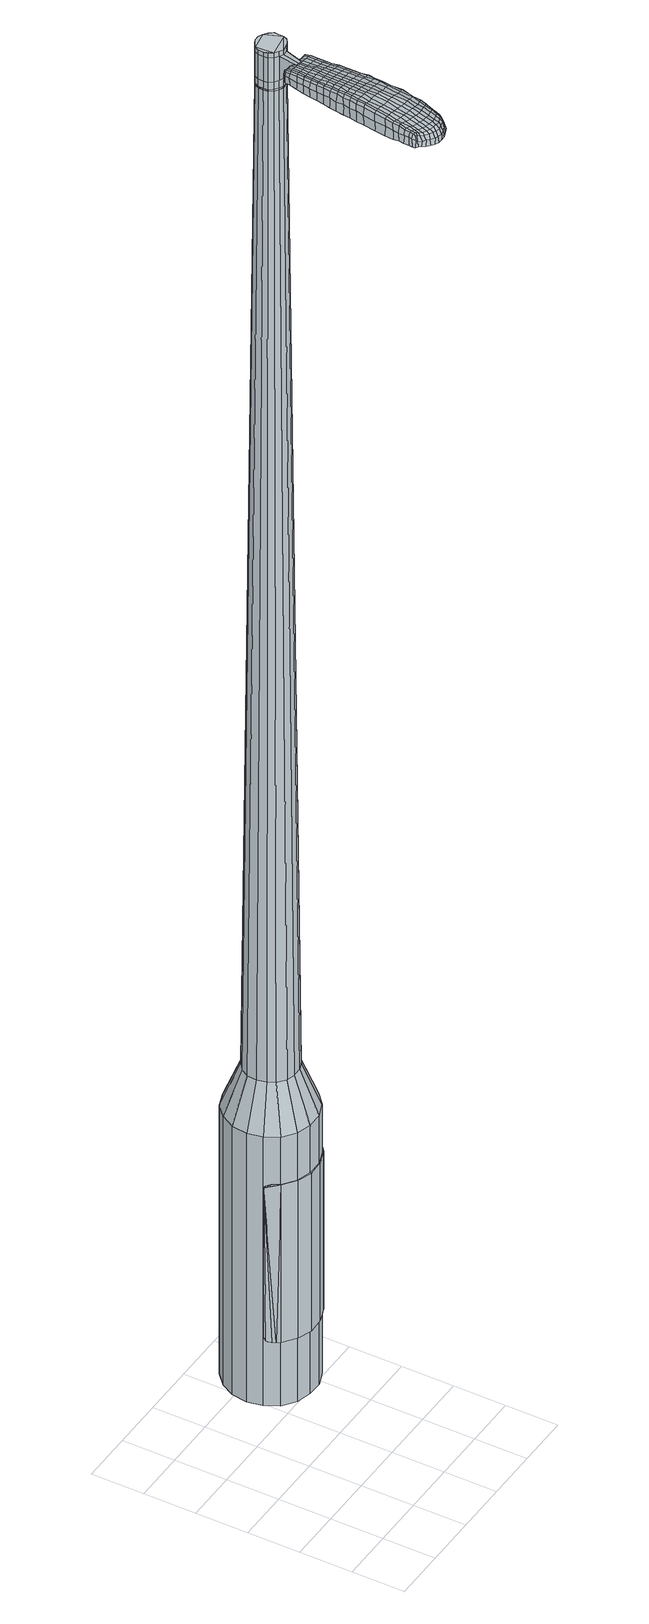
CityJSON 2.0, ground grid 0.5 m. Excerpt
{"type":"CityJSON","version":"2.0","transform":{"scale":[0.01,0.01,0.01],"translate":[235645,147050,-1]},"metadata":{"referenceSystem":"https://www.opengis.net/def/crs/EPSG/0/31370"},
"CityObjects":{
"object1":{"type":"GenericCityObject","attributes":{"cluster":729,"mean_distance_to_centroid":0.097,"new_centroid_x":235646.37,"new_centroid_y":147051.9,"mean_distance_to_camera":5.76,"H1":1.59,"H2":1.87,"Z_final":112.41,"cluster2":-1,"proj_x":235644.1,"proj_y":147051.57,"id_line":397,"bearing_l":351.48,"distance":2.29,"orientation":"right","G_obj":261.48},"geometry":[{"type":"MultiSurface","lod":"2","boundaries":[[[0,1,2,3]],[[1,4,5,2]],[[4,6,7,5]],[[6,8,9,7]],[[8,10,11,9]],[[10,12,13,11]],[[12,14,15,13]],[[14,16,17,15]],[[16,18,19,17]],[[18,20,21,19]],[[20,22,23,21]],[[22,24,25,23]],[[24,26,27,25]],[[26,28,29,27]],[[28,30,31,29]],[[30,32,33,31]],[[32,34,35,33]],[[34,0,3,35]],[[36,37,38,39]],[[38,40,41,42]],[[41,43,42]],[[42,44,45,46]],[[45,47,46]],[[46,48,49,50]],[[49,51,50]],[[42,46,50,38]],[[50,52,39,38]],[[53,36,39]],[[2,5,7,35]],[[7,9,11,15]],[[11,13,15]],[[15,17,19,23]],[[19,21,23]],[[23,25,27,31]],[[27,29,31]],[[15,23,31,7]],[[31,33,35,7]],[[3,2,35]],[[1,0,54,55]],[[0,34,56,54]],[[34,32,57,56]],[[32,30,58,57]],[[30,28,59,58]],[[28,26,60,59]],[[26,24,61,60]],[[24,22,62,61]],[[22,20,63,62]],[[20,18,64,63]],[[18,16,65,64]],[[16,14,66,65]],[[14,12,67,66]],[[12,10,68,67]],[[10,8,69,68]],[[8,6,70,69]],[[6,4,71,70]],[[4,1,55,71]],[[55,54,72,73]],[[54,56,74,72]],[[56,57,75,74]],[[57,58,76,75]],[[58,59,77,76]],[[59,60,78,77]],[[60,61,79,78]],[[61,62,80,79]],[[62,63,81,80]],[[63,64,82,81]],[[64,65,83,82]],[[65,66,84,83]],[[66,67,85,84]],[[67,68,86,85]],[[68,69,87,86]],[[69,70,88,87]],[[70,71,89,88]],[[71,55,73,89]],[[90,91,92,73]],[[93,94,91,90]],[[95,96,94,93]],[[97,98,96,95]],[[99,100,98,97]],[[78,101,100,99]],[[102,103,101,78]],[[80,104,103,102]],[[81,105,104,80]],[[106,107,105,81]],[[108,109,107,106]],[[110,111,109,108]],[[112,113,111,110]],[[114,115,113,112]],[[87,116,115,114]],[[117,118,116,87]],[[89,119,118,117]],[[73,92,119,89]],[[120,121,122,123]],[[124,120,123,125]],[[126,124,125,127]],[[128,126,127,129]],[[130,128,129,131]],[[132,130,131,133]],[[134,132,133,135]],[[136,134,135,137]],[[138,136,137,139]],[[140,138,139,141]],[[142,140,141,143]],[[144,142,143,145]],[[146,144,145,147]],[[148,146,147,149]],[[150,148,149,151]],[[152,150,151,153]],[[72,90,73]],[[72,74,93,90]],[[74,75,95,93]],[[75,76,97,95]],[[76,77,99,97]],[[77,78,99]],[[79,102,78]],[[79,80,102]],[[82,106,81]],[[82,83,108,106]],[[83,84,110,108]],[[84,85,112,110]],[[85,86,114,112]],[[86,87,114]],[[88,117,87]],[[88,89,117]],[[154,92,91]],[[155,118,119]],[[155,116,118]],[[156,115,116]],[[156,157,113,115]],[[157,158,111,113]],[[158,159,109,111]],[[159,160,107,109]],[[160,105,107]],[[161,103,104]],[[161,101,103]],[[162,100,101]],[[162,163,98,100]],[[163,164,96,98]],[[164,165,94,96]],[[165,154,91,94]],[[39,52,152,166]],[[92,154,167,153]],[[53,39,166,121]],[[154,165,122,167]],[[36,53,121,120]],[[165,164,123,122]],[[37,36,120,124]],[[164,163,125,123]],[[38,37,124,126]],[[163,162,127,125]],[[40,38,126,128]],[[162,101,129,127]],[[41,40,128,130]],[[101,161,131,129]],[[43,41,130,132]],[[161,104,133,131]],[[42,43,132,134]],[[104,105,135,133]],[[44,42,134,136]],[[105,160,137,135]],[[45,44,136,138]],[[160,159,139,137]],[[47,45,138,140]],[[159,158,141,139]],[[46,47,140,142]],[[158,157,143,141]],[[48,46,142,144]],[[157,156,145,143]],[[49,48,144,146]],[[156,116,147,145]],[[51,49,146,148]],[[116,155,149,147]],[[50,51,148,150]],[[155,119,151,149]],[[52,50,150,152]],[[119,92,153,151]],[[152,153,168,169]],[[153,167,170,168]],[[167,122,171,170]],[[122,121,172,171]],[[121,166,173,172]],[[166,152,169,173]],[[174,175,176,177]],[[178,174,177,179]],[[174,178,180,181]],[[175,174,181,182]],[[183,184,185,186]],[[187,183,186,188]],[[183,187,189,190]],[[184,183,190,191]],[[192,193,194,195]],[[196,192,195,197]],[[192,196,198,199]],[[193,192,199,200]],[[201,202,203,204]],[[205,201,204,206]],[[201,205,207,208]],[[202,201,208,209]],[[210,211,212,213]],[[214,210,213,215]],[[210,214,216,217]],[[211,210,217,218]],[[219,220,221,222]],[[223,219,222,224]],[[219,223,225,226]],[[220,219,226,227]],[[228,229,230,231]],[[220,228,231,221]],[[228,220,227,232]],[[229,228,232,233]],[[234,235,236,237]],[[229,234,237,230]],[[234,229,233,238]],[[235,234,238,239]],[[240,178,179,241]],[[235,240,241,236]],[[240,235,239,242]],[[178,240,242,180]],[[243,244,245,246]],[[247,243,246,248]],[[243,247,249,250]],[[244,243,250,251]],[[252,253,254,255]],[[244,252,255,245]],[[252,244,251,256]],[[253,252,256,257]],[[258,259,260,261]],[[253,258,261,254]],[[258,253,257,262]],[[259,258,262,263]],[[264,265,266,267]],[[259,264,267,260]],[[264,259,263,268]],[[265,264,268,269]],[[270,175,182,271]],[[265,270,271,266]],[[270,265,269,272]],[[175,270,272,176]],[[273,274,275,276]],[[277,273,276,278]],[[273,277,279,280]],[[274,273,280,281]],[[282,283,284,285]],[[274,282,285,275]],[[282,274,281,286]],[[283,282,286,287]],[[288,289,290,291]],[[283,288,291,284]],[[288,283,287,292]],[[289,288,292,293]],[[294,187,188,295]],[[289,294,295,290]],[[294,289,293,296]],[[187,294,296,189]],[[297,298,299,300]],[[301,297,300,302]],[[297,301,303,304]],[[298,297,304,305]],[[306,307,308,309]],[[298,306,309,299]],[[306,298,305,310]],[[307,306,310,311]],[[312,313,314,315]],[[307,312,315,308]],[[312,307,311,316]],[[313,312,316,317]],[[318,319,320,321]],[[313,318,321,314]],[[318,313,317,322]],[[319,318,322,323]],[[324,184,191,325]],[[319,324,325,320]],[[324,319,323,326]],[[184,324,326,185]],[[327,213,212,328]],[[329,327,328,330]],[[327,329,331,332]],[[213,327,332,215]],[[333,329,330,334]],[[335,333,334,336]],[[333,335,337,338]],[[329,333,338,331]],[[339,335,336,340]],[[341,339,340,342]],[[339,341,343,344]],[[335,339,344,337]],[[345,341,342,346]],[[347,345,346,348]],[[345,347,349,350]],[[341,345,350,343]],[[351,347,348,352]],[[202,351,352,203]],[[351,202,209,353]],[[347,351,353,349]],[[354,355,200,199]],[[356,354,199,198]],[[354,356,357,358]],[[355,354,358,359]],[[360,361,359,358]],[[362,360,358,357]],[[360,362,363,364]],[[361,360,364,365]],[[366,367,365,364]],[[368,366,364,363]],[[366,368,369,370]],[[367,366,370,371]],[[372,373,371,370]],[[374,372,370,369]],[[372,374,207,205]],[[373,372,205,206]],[[375,376,377,378]],[[277,375,378,279]],[[375,277,278,379]],[[376,375,379,380]],[[381,196,197,382]],[[376,381,382,377]],[[381,376,380,383]],[[196,381,383,198]],[[384,385,386,387]],[[223,384,387,225]],[[384,223,224,388]],[[385,384,388,389]],[[390,391,392,393]],[[385,390,393,386]],[[390,385,389,394]],[[391,390,394,395]],[[396,193,200,397]],[[391,396,397,392]],[[396,391,395,398]],[[193,396,398,194]],[[399,400,401,402]],[[181,399,402,182]],[[399,181,180,403]],[[400,399,403,404]],[[405,406,407,408]],[[400,405,408,401]],[[405,400,404,409]],[[406,405,409,410]],[[411,204,203,412]],[[406,411,412,407]],[[411,406,410,413]],[[204,411,413,206]],[[414,415,416,417]],[[186,414,417,188]],[[414,186,185,418]],[[415,414,418,419]],[[420,208,207,421]],[[415,420,421,416]],[[420,415,419,422]],[[208,420,422,209]],[[423,424,425,426]],[[301,423,426,303]],[[423,301,302,427]],[[424,423,427,428]],[[429,214,215,430]],[[424,429,430,425]],[[429,424,428,431]],[[214,429,431,216]],[[432,433,434,435]],[[247,432,435,249]],[[432,247,248,436]],[[433,432,436,437]],[[438,439,440,441]],[[433,438,441,434]],[[438,433,437,442]],[[439,438,442,443]],[[444,211,218,445]],[[439,444,445,440]],[[444,439,443,446]],[[211,444,446,212]],[[447,448,437,436]],[[246,447,436,248]],[[447,246,245,449]],[[448,447,449,450]],[[451,452,443,442]],[[448,451,442,437]],[[451,448,450,453]],[[452,451,453,454]],[[455,328,212,446]],[[452,455,446,443]],[[455,452,454,456]],[[328,455,456,330]],[[457,458,459,460]],[[304,457,460,305]],[[457,304,303,426]],[[458,457,426,425]],[[461,332,331,462]],[[458,461,462,459]],[[461,458,425,430]],[[332,461,430,215]],[[463,464,450,449]],[[255,463,449,245]],[[463,255,254,465]],[[464,463,465,466]],[[467,468,454,453]],[[464,467,453,450]],[[467,464,466,469]],[[468,467,469,470]],[[471,334,330,456]],[[468,471,456,454]],[[471,468,470,472]],[[334,471,472,336]],[[473,474,475,476]],[[310,473,476,311]],[[473,310,305,460]],[[474,473,460,459]],[[477,338,337,478]],[[474,477,478,475]],[[477,474,459,462]],[[338,477,462,331]],[[479,480,466,465]],[[261,479,465,254]],[[479,261,260,481]],[[480,479,481,482]],[[483,484,470,469]],[[480,483,469,466]],[[483,480,482,485]],[[484,483,485,486]],[[487,340,336,472]],[[484,487,472,470]],[[487,484,486,488]],[[340,487,488,342]],[[489,490,491,492]],[[316,489,492,317]],[[489,316,311,476]],[[490,489,476,475]],[[493,344,343,494]],[[490,493,494,491]],[[493,490,475,478]],[[344,493,478,337]],[[495,496,482,481]],[[267,495,481,260]],[[495,267,266,497]],[[496,495,497,498]],[[499,500,486,485]],[[496,499,485,482]],[[499,496,498,501]],[[500,499,501,502]],[[503,346,342,488]],[[500,503,488,486]],[[503,500,502,504]],[[346,503,504,348]],[[505,506,507,508]],[[322,505,508,323]],[[505,322,317,492]],[[506,505,492,491]],[[509,350,349,510]],[[506,509,510,507]],[[509,506,491,494]],[[350,509,494,343]],[[511,512,498,497]],[[271,511,497,266]],[[511,271,182,402]],[[512,511,402,401]],[[513,514,502,501]],[[512,513,501,498]],[[513,512,401,408]],[[514,513,408,407]],[[515,352,348,504]],[[514,515,504,502]],[[515,514,407,412]],[[352,515,412,203]],[[516,517,419,418]],[[326,516,418,185]],[[516,326,323,508]],[[517,516,508,507]],[[518,353,209,422]],[[517,518,422,419]],[[518,517,507,510]],[[353,518,510,349]],[[519,520,380,379]],[[276,519,379,278]],[[519,276,275,521]],[[520,519,521,522]],[[523,356,198,383]],[[520,523,383,380]],[[523,520,522,524]],[[356,523,524,357]],[[525,526,527,528]],[[226,525,528,227]],[[525,226,225,387]],[[526,525,387,386]],[[529,530,531,532]],[[526,529,532,527]],[[529,526,386,393]],[[530,529,393,392]],[[533,355,359,534]],[[530,533,534,531]],[[533,530,392,397]],[[355,533,397,200]],[[535,536,522,521]],[[285,535,521,275]],[[535,285,284,537]],[[536,535,537,538]],[[539,362,357,524]],[[536,539,524,522]],[[539,536,538,540]],[[362,539,540,363]],[[541,542,543,544]],[[232,541,544,233]],[[541,232,227,528]],[[542,541,528,527]],[[545,546,547,548]],[[542,545,548,543]],[[545,542,527,532]],[[546,545,532,531]],[[549,361,365,550]],[[546,549,550,547]],[[549,546,531,534]],[[361,549,534,359]],[[551,552,538,537]],[[291,551,537,284]],[[551,291,290,553]],[[552,551,553,554]],[[555,368,363,540]],[[552,555,540,538]],[[555,552,554,556]],[[368,555,556,369]],[[557,558,559,560]],[[238,557,560,239]],[[557,238,233,544]],[[558,557,544,543]],[[561,562,563,564]],[[558,561,564,559]],[[561,558,543,548]],[[562,561,548,547]],[[565,367,371,566]],[[562,565,566,563]],[[565,562,547,550]],[[367,565,550,365]],[[567,568,554,553]],[[295,567,553,290]],[[567,295,188,417]],[[568,567,417,416]],[[569,374,369,556]],[[568,569,556,554]],[[569,568,416,421]],[[374,569,421,207]],[[570,571,404,403]],[[242,570,403,180]],[[570,242,239,560]],[[571,570,560,559]],[[572,573,410,409]],[[571,572,409,404]],[[572,571,559,564]],[[573,572,564,563]],[[574,373,206,413]],[[573,574,413,410]],[[574,573,563,566]],[[373,574,566,371]],[[575,576,577,578]],[[578,577,579,580]],[[581,579,577,582]],[[582,577,576,583]],[[584,585,586,587]],[[587,586,588,589]],[[590,588,586,591]],[[591,586,585,592]],[[593,594,595,596]],[[596,595,597,598]],[[599,597,595,600]],[[600,595,594,601]],[[602,603,604,605]],[[605,604,606,607]],[[608,606,604,609]],[[609,604,603,610]],[[611,612,613,614]],[[614,613,615,616]],[[617,615,613,618]],[[618,613,612,619]],[[620,621,622,623]],[[623,622,624,625]],[[626,624,622,627]],[[627,622,621,628]],[[629,630,631,632]],[[632,631,621,620]],[[628,621,631,633]],[[633,631,630,634]],[[635,636,637,638]],[[638,637,630,629]],[[634,630,637,639]],[[639,637,636,640]],[[580,579,641,642]],[[642,641,636,635]],[[640,636,641,643]],[[643,641,579,581]],[[644,645,646,647]],[[647,646,648,649]],[[650,648,646,651]],[[651,646,645,652]],[[653,654,655,656]],[[656,655,645,644]],[[652,645,655,657]],[[657,655,654,658]],[[659,660,661,662]],[[662,661,654,653]],[[658,654,661,663]],[[663,661,660,664]],[[665,666,667,668]],[[668,667,660,659]],[[664,660,667,669]],[[669,667,666,670]],[[583,576,671,672]],[[672,671,666,665]],[[670,666,671,673]],[[673,671,576,575]],[[674,675,676,677]],[[677,676,678,679]],[[680,678,676,681]],[[681,676,675,682]],[[683,684,685,686]],[[686,685,675,674]],[[682,675,685,687]],[[687,685,684,688]],[[689,690,691,692]],[[692,691,684,683]],[[688,684,691,693]],[[693,691,690,694]],[[589,588,695,696]],[[696,695,690,689]],[[694,690,695,697]],[[697,695,588,590]],[[698,699,700,701]],[[701,700,702,703]],[[704,702,700,705]],[[705,700,699,706]],[[707,708,709,710]],[[710,709,699,698]],[[706,699,709,711]],[[711,709,708,712]],[[713,714,715,716]],[[716,715,708,707]],[[712,708,715,717]],[[717,715,714,718]],[[719,720,721,722]],[[722,721,714,713]],[[718,714,721,723]],[[723,721,720,724]],[[592,585,725,726]],[[726,725,720,719]],[[724,720,725,727]],[[727,725,585,584]],[[611,614,728,729]],[[729,728,730,731]],[[732,730,728,733]],[[733,728,614,616]],[[731,730,734,735]],[[735,734,736,737]],[[738,736,734,739]],[[739,734,730,732]],[[737,736,740,741]],[[741,740,742,743]],[[744,742,740,745]],[[745,740,736,738]],[[743,742,746,747]],[[747,746,748,749]],[[750,748,746,751]],[[751,746,742,744]],[[749,748,752,753]],[[753,752,603,602]],[[610,603,752,754]],[[754,752,748,750]],[[601,755,756,600]],[[600,756,757,599]],[[758,757,756,759]],[[759,756,755,760]],[[760,761,762,759]],[[759,762,763,758]],[[764,763,762,765]],[[765,762,761,766]],[[766,767,768,765]],[[765,768,769,764]],[[770,769,768,771]],[[771,768,767,772]],[[772,773,774,771]],[[771,774,775,770]],[[608,775,774,606]],[[606,774,773,607]],[[776,777,778,779]],[[779,778,678,680]],[[679,678,778,780]],[[780,778,777,781]],[[598,597,782,783]],[[783,782,777,776]],[[781,777,782,784]],[[784,782,597,599]],[[785,786,787,788]],[[788,787,624,626]],[[625,624,787,789]],[[789,787,786,790]],[[791,792,793,794]],[[794,793,786,785]],[[790,786,793,795]],[[795,793,792,796]],[[601,594,797,798]],[[798,797,792,791]],[[796,792,797,799]],[[799,797,594,593]],[[800,801,802,803]],[[803,802,582,583]],[[581,582,802,804]],[[804,802,801,805]],[[806,807,808,809]],[[809,808,801,800]],[[805,801,808,810]],[[810,808,807,811]],[[602,605,812,813]],[[813,812,807,806]],[[811,807,812,814]],[[814,812,605,607]],[[815,816,817,818]],[[818,817,587,589]],[[584,587,817,819]],[[819,817,816,820]],[[608,609,821,822]],[[822,821,816,815]],[[820,816,821,823]],[[823,821,609,610]],[[824,825,826,827]],[[827,826,702,704]],[[703,702,826,828]],[[828,826,825,829]],[[616,615,830,831]],[[831,830,825,824]],[[829,825,830,832]],[[832,830,615,617]],[[833,834,835]],[[835,834,648,650]],[[649,648,834,836]],[[836,834,833,837]],[[838,839,840,841]],[[841,840,833,835]],[[837,833,840,842]],[[842,840,839,843]],[[619,612,844,845]],[[845,844,839,838]],[[843,839,844,846]],[[846,844,612,611]],[[837,847,848,836]],[[836,848,647,649]],[[644,647,848,849]],[[849,848,847,850]],[[843,851,852,842]],[[842,852,847,837]],[[850,847,852,853]],[[853,852,851,854]],[[611,729,855,846]],[[846,855,851,843]],[[854,851,855,856]],[[856,855,729,731]],[[857,858,859,860]],[[860,859,705,706]],[[704,705,859,827]],[[827,859,858,824]],[[732,733,861,862]],[[862,861,858,857]],[[824,858,861,831]],[[831,861,733,616]],[[850,863,849]],[[849,863,656,644]],[[653,656,863,864]],[[864,863,865]],[[854,866,867,853]],[[853,867,863,850]],[[865,863,867,868]],[[868,867,866,869]],[[731,735,870,856]],[[856,870,866,854]],[[869,866,870,871]],[[871,870,735,737]],[[872,873,874,875]],[[875,874,711,712]],[[706,711,874,860]],[[860,874,873,857]],[[738,739,876,877]],[[877,876,873,872]],[[857,873,876,862]],[[862,876,739,732]],[[865,878,879,864]],[[864,879,662,653]],[[659,662,879,880]],[[880,879,878,881]],[[869,882,883,868]],[[868,883,878,865]],[[881,878,883,884]],[[884,883,882,885]],[[737,741,886,871]],[[871,886,882,869]],[[885,882,886,887]],[[887,886,741,743]],[[888,889,890,891]],[[891,890,717,718]],[[712,717,890,875]],[[875,890,889,872]],[[744,745,892,893]],[[893,892,889,888]],[[872,889,892,877]],[[877,892,745,738]],[[881,894,895,880]],[[880,895,668,659]],[[665,668,895,896]],[[896,895,894,897]],[[885,898,899,884]],[[884,899,894,881]],[[897,894,899,900]],[[900,899,898,901]],[[743,747,902,887]],[[887,902,898,885]],[[901,898,902,903]],[[903,902,747,749]],[[904,905,906,907]],[[907,906,723,724]],[[718,723,906,891]],[[891,906,905,888]],[[750,751,908,909]],[[909,908,905,904]],[[888,905,908,893]],[[893,908,751,744]],[[897,910,911,896]],[[896,911,672,665]],[[583,672,911,803]],[[803,911,910,800]],[[901,912,913,900]],[[900,913,910,897]],[[800,910,913,809]],[[809,913,912,806]],[[749,753,914,903]],[[903,914,912,901]],[[806,912,914,813]],[[813,914,753,602]],[[820,915,916,819]],[[819,916,727,584]],[[724,727,916,907]],[[907,916,915,904]],[[610,754,917,823]],[[823,917,915,820]],[[904,915,917,909]],[[909,917,754,750]],[[781,918,919,780]],[[780,919,677,679]],[[674,677,919,920]],[[920,919,918,921]],[[599,757,922,784]],[[784,922,918,781]],[[921,918,922,923]],[[923,922,757,758]],[[924,925,926,927]],[[927,926,627,628]],[[626,627,926,788]],[[788,926,925,785]],[[928,929,930,931]],[[931,930,925,924]],[[785,925,930,794]],[[794,930,929,791]],[[760,755,932,933]],[[933,932,929,928]],[[791,929,932,798]],[[798,932,755,601]],[[921,934,935,920]],[[920,935,686,674]],[[683,686,935,936]],[[936,935,934,937]],[[758,763,938,923]],[[923,938,934,921]],[[937,934,938,939]],[[939,938,763,764]],[[940,941,942,943]],[[943,942,633,634]],[[628,633,942,927]],[[927,942,941,924]],[[944,945,946,947]],[[947,946,941,940]],[[924,941,946,931]],[[931,946,945,928]],[[766,761,948,949]],[[949,948,945,944]],[[928,945,948,933]],[[933,948,761,760]],[[937,950,951,936]],[[936,951,692,683]],[[689,692,951,952]],[[952,951,950,953]],[[764,769,954,939]],[[939,954,950,937]],[[953,950,954,955]],[[955,954,769,770]],[[956,957,958,959]],[[959,958,639,640]],[[634,639,958,943]],[[943,958,957,940]],[[960,961,962,963]],[[963,962,957,956]],[[940,957,962,947]],[[947,962,961,944]],[[772,767,964,965]],[[965,964,961,960]],[[944,961,964,949]],[[949,964,767,766]],[[953,966,967,952]],[[952,967,696,689]],[[589,696,967,818]],[[818,967,966,815]],[[770,775,968,955]],[[955,968,966,953]],[[815,966,968,822]],[[822,968,775,608]],[[805,969,970,804]],[[804,970,643,581]],[[640,643,970,959]],[[959,970,969,956]],[[811,971,972,810]],[[810,972,969,805]],[[956,969,972,963]],[[963,972,971,960]],[[607,773,973,814]],[[814,973,971,811]],[[960,971,973,965]],[[965,973,773,772]],[[575,578,177,176]],[[578,580,179,177]],[[590,591,190,189]],[[591,592,191,190]],[[593,596,195,194]],[[596,598,197,195]],[[617,618,217,216]],[[618,619,218,217]],[[620,623,222,221]],[[623,625,224,222]],[[629,632,231,230]],[[632,620,221,231]],[[635,638,237,236]],[[638,629,230,237]],[[580,642,241,179]],[[642,635,236,241]],[[650,651,250,249]],[[651,652,251,250]],[[652,657,256,251]],[[657,658,257,256]],[[658,663,262,257]],[[663,664,263,262]],[[664,669,268,263]],[[669,670,269,268]],[[670,673,272,269]],[[673,575,176,272]],[[680,681,280,279]],[[681,682,281,280]],[[682,687,286,281]],[[687,688,287,286]],[[688,693,292,287]],[[693,694,293,292]],[[694,697,296,293]],[[697,590,189,296]],[[698,701,300,299]],[[701,703,302,300]],[[707,710,309,308]],[[710,698,299,309]],[[713,716,315,314]],[[716,707,308,315]],[[719,722,321,320]],[[722,713,314,321]],[[592,726,325,191]],[[726,719,320,325]],[[776,779,378,377]],[[779,680,279,378]],[[598,783,382,197]],[[783,776,377,382]],[[625,789,388,224]],[[789,790,389,388]],[[790,795,394,389]],[[795,796,395,394]],[[796,799,398,395]],[[799,593,194,398]],[[703,828,427,302]],[[828,829,428,427]],[[829,832,431,428]],[[832,617,216,431]],[[835,435,434]],[[835,650,249,435]],[[838,841,441,440]],[[841,835,434,441]],[[619,845,445,218]],[[845,838,440,445]],[[974,975,976,977]],[[978,979,977,976]],[[980,981,982,983]],[[984,985,986,987]],[[975,988,989,976]],[[990,978,976,989]],[[991,980,983,992]],[[993,994,985,984]],[[988,995,996,989]],[[996,997,990,989]],[[998,991,992,999]],[[1000,994,993,1001]],[[995,1002,1003,996]],[[1003,1004,997,996]],[[1005,998,999,1006]],[[1007,1000,1001,1008]],[[1009,1010,1011,1012]],[[1013,1014,1010,1009]],[[1013,1015,1016,1014]],[[1015,1017,1018,1016]],[[1019,1020,1021,1022]],[[1023,1024,1020,1019]],[[1025,1026,1024,1023]],[[1027,1028,1026,1025]],[[1022,1011,1010,1019]],[[1019,1010,1014,1023]],[[1014,1016,1025,1023]],[[1016,1018,1027,1025]],[[983,982,979,978]],[[992,983,978,990]],[[997,999,992,990]],[[1004,1006,999,997]],[[984,987,981,980]],[[993,984,980,991]],[[1001,993,991,998]],[[1008,1001,998,1005]],[[985,1009,1012,986]],[[994,1013,1009,985]],[[1015,1013,994,1000]],[[1017,1015,1000,1007]],[[1029,1030,1031,1032]],[[1031,1033,1034,1035]],[[1031,1035,1036,1037]],[[1031,1037,1032]],[[1038,1029,1032,1039]],[[1040,1039,1032,1041]],[[1042,1041,1032]],[[1043,1031,1030,1044]],[[1045,1043,1044,1046]],[[1047,1045,1046,1048]],[[1049,1047,1048,1050]],[[1051,1049,1050,1052]],[[1052,1053,1054,1055]],[[1052,1055,1056,1057]],[[1052,1057,1058,1059]],[[1058,1060,1061,1062]],[[1058,1062,1063,1064]],[[1058,1064,1059]],[[1052,1059,1051]],[[1065,1066,1030,1029]],[[1067,1068,1033,1031]],[[1069,1070,1042,1032]],[[1066,1071,1044,1030]],[[1072,1067,1031,1043]],[[1071,1073,1046,1044]],[[1074,1072,1043,1045]],[[1073,1075,1048,1046]],[[1076,1074,1045,1047]],[[1075,1077,1050,1048]],[[1078,1076,1047,1049]],[[1077,1079,1052,1050]],[[1080,1078,1049,1051]],[[1079,1081,1053,1052]],[[1082,1083,1060,1058]],[[1084,1080,1051,1059]],[[1054,1053,1081,1085]],[[1055,1054,1085,1086]],[[1056,1055,1086,1087]],[[1057,1056,1087,1088]],[[1058,1057,1088,1082]],[[1089,1065,1029,1038]],[[1090,1089,1038,1039]],[[1091,1090,1039,1040]],[[1092,1091,1040,1041]],[[1070,1092,1041,1042]],[[1034,1033,1068,1093]],[[1061,1060,1083,1094]],[[1035,1034,1093,1095]],[[1036,1035,1095,1096]],[[1037,1036,1096,1097]],[[1032,1037,1097,1069]],[[1062,1061,1094,1098]],[[1063,1062,1098,1099]],[[1064,1063,1099,1100]],[[1059,1064,1100,1084]]]}]}
},
"vertices":[
[132,147,384],[118,151,384],[118,151,96],[132,147,96],[106,160,384],[106,160,96],[99,173,384],[99,173,96],[96,187,384],[96,187,96],[98,202,384],[98,202,96],[105,215,384],[105,215,96],[116,225,384],[116,225,96],[130,230,384],[130,230,96],[144,230,384],[144,230,96],[158,226,384],[158,226,96],[170,217,384],[170,217,96],[177,204,384],[177,204,96],[180,190,384],[180,190,96],[178,175,384],[178,175,96],[171,162,384],[171,162,96],[160,152,384],[160,152,96],[146,147,384],[146,147,96],[145,177,1524],[149,180,1524],[151,184,1524],[136,175,1524],[151,189,1524],[151,193,1524],[144,200,1524],[148,197,1524],[140,202,1524],[135,202,1524],[127,197,1524],[131,200,1524],[125,193,1524],[125,188,1524],[128,180,1524],[125,184,1524],[132,177,1524],[141,175,1524],[134,164,429],[126,166,429],[143,164,429],[151,167,429],[158,173,429],[162,181,429],[163,189,429],[161,198,429],[157,205,429],[150,211,429],[142,213,429],[133,213,429],[125,210,429],[118,204,429],[114,197,429],[113,188,429],[115,179,429],[119,172,429],[136,175,1483],[132,177,1483],[141,175,1483],[145,177,1483],[149,180,1483],[151,184,1483],[151,189,1483],[151,193,1483],[148,197,1483],[144,200,1483],[140,202,1483],[135,202,1483],[131,200,1483],[127,197,1483],[125,193,1483],[125,188,1483],[125,184,1483],[128,180,1483],[136,176,1483],[136,176,1485],[132,177,1485],[141,176,1483],[141,176,1485],[145,178,1483],[145,178,1485],[148,181,1483],[148,181,1485],[150,184,1483],[150,184,1485],[151,189,1485],[150,193,1483],[150,193,1485],[148,197,1485],[144,200,1485],[140,201,1483],[140,201,1485],[135,201,1483],[135,201,1485],[131,199,1483],[131,199,1485],[128,197,1483],[128,197,1485],[126,193,1483],[126,193,1485],[125,188,1485],[126,184,1483],[126,184,1485],[128,180,1485],[145,177,1519],[141,175,1519],[141,175,1493],[145,177,1493],[149,180,1519],[149,180,1493],[151,184,1519],[151,184,1493],[151,189,1519],[151,189,1493],[151,193,1519],[151,193,1493],[148,197,1519],[148,197,1493],[144,200,1519],[144,200,1493],[140,202,1519],[140,202,1493],[135,202,1519],[135,202,1493],[131,200,1519],[131,200,1493],[127,197,1519],[127,197,1493],[125,193,1519],[125,193,1493],[125,188,1519],[125,188,1493],[125,184,1519],[125,184,1493],[128,180,1519],[128,180,1493],[132,177,1519],[132,177,1493],[136,175,1485],[125,184,1485],[125,193,1485],[127,197,1485],[131,200,1485],[135,202,1485],[140,202,1485],[151,193,1485],[151,184,1485],[149,180,1485],[145,177,1485],[141,175,1485],[136,175,1519],[136,175,1493],[130,157,1513],[130,157,1518],[133,157,1513],[136,156,1513],[136,156,1518],[133,157,1518],[103,86,1519],[104,93,1518],[103,92,1509],[101,85,1510],[101,78,1519],[100,77,1510],[103,79,1526],[105,87,1525],[106,94,1525],[141,80,1519],[142,88,1518],[140,89,1525],[140,82,1525],[140,72,1519],[139,73,1526],[141,70,1510],[142,79,1510],[143,86,1509],[113,10,1519],[109,11,1519],[109,10,1513],[113,10,1513],[117,11,1519],[117,10,1513],[117,13,1524],[113,12,1524],[109,13,1524],[124,84,1530],[125,91,1529],[122,92,1529],[120,84,1530],[122,75,1531],[119,75,1531],[126,74,1530],[127,83,1530],[128,91,1529],[135,164,1512],[133,164,1512],[133,163,1517],[135,162,1517],[138,163,1512],[138,162,1517],[139,162,1506],[135,163,1506],[133,163,1506],[95,28,1519],[96,31,1519],[94,30,1512],[94,27,1512],[96,25,1518],[94,24,1512],[97,26,1522],[97,28,1523],[97,31,1524],[96,36,1519],[96,41,1519],[95,40,1512],[94,35,1512],[97,36,1524],[98,42,1525],[97,47,1519],[98,55,1519],[96,54,1511],[95,46,1511],[98,48,1526],[99,56,1526],[99,66,1519],[98,65,1510],[101,67,1526],[118,159,1513],[116,151,1513],[118,152,1518],[119,159,1517],[120,164,1512],[120,163,1516],[118,163,1506],[117,158,1507],[115,150,1507],[115,144,1514],[113,137,1515],[115,137,1520],[116,144,1519],[113,143,1507],[112,136,1507],[112,129,1515],[110,122,1516],[112,123,1522],[113,130,1521],[110,128,1508],[109,121,1508],[109,115,1517],[107,108,1517],[109,108,1524],[110,115,1523],[107,114,1508],[105,107,1509],[106,100,1518],[107,101,1524],[104,99,1509],[131,21,1519],[132,25,1519],[130,25,1524],[129,22,1523],[130,19,1518],[129,20,1522],[131,18,1512],[132,20,1512],[133,24,1512],[133,29,1519],[134,35,1519],[133,36,1525],[132,30,1524],[134,28,1512],[135,34,1512],[135,41,1519],[137,49,1519],[135,50,1526],[134,42,1526],[137,40,1511],[138,47,1511],[138,60,1519],[137,61,1526],[140,59,1510],[148,154,1513],[147,146,1513],[148,145,1507],[149,153,1507],[148,160,1512],[149,159,1506],[147,159,1516],[147,155,1517],[146,147,1518],[147,139,1514],[146,132,1515],[147,130,1507],[148,138,1507],[145,140,1519],[145,133,1520],[145,124,1515],[145,117,1516],[146,115,1508],[146,123,1508],[144,125,1521],[143,118,1522],[144,109,1517],[143,102,1517],[144,100,1509],[145,108,1508],[143,110,1523],[142,103,1524],[142,95,1518],[144,93,1509],[141,96,1524],[134,157,1519],[132,157,1519],[133,150,1520],[131,150,1520],[136,149,1520],[137,157,1519],[132,142,1522],[130,143,1522],[131,135,1523],[128,135,1523],[134,134,1523],[135,142,1521],[130,128,1524],[127,128,1524],[129,120,1525],[126,121,1525],[132,120,1525],[133,127,1524],[128,113,1526],[125,113,1526],[127,106,1527],[124,106,1527],[130,105,1527],[131,112,1526],[126,98,1528],[123,99,1528],[129,98,1528],[113,15,1527],[110,16,1527],[118,15,1526],[118,20,1527],[114,19,1528],[110,20,1528],[115,26,1529],[111,26,1529],[119,26,1528],[120,33,1530],[116,33,1530],[112,34,1530],[117,40,1531],[114,41,1531],[121,40,1530],[123,49,1531],[119,49,1531],[115,50,1531],[121,62,1531],[117,63,1531],[124,62,1531],[128,17,1518],[126,15,1519],[127,14,1513],[129,16,1513],[128,19,1523],[126,17,1523],[122,13,1519],[122,12,1513],[122,14,1524],[96,23,1518],[98,20,1518],[98,22,1523],[97,24,1523],[95,22,1513],[97,20,1513],[100,17,1519],[102,15,1519],[103,16,1524],[100,19,1523],[99,17,1513],[102,14,1513],[106,12,1519],[106,14,1524],[105,12,1513],[106,87,1528],[108,87,1528],[109,94,1528],[108,94,1527],[105,79,1528],[106,78,1529],[111,86,1529],[114,85,1530],[115,93,1529],[112,93,1528],[109,77,1529],[112,77,1530],[117,85,1530],[118,92,1529],[116,76,1531],[138,82,1528],[136,82,1529],[135,74,1529],[137,73,1528],[139,89,1527],[137,89,1528],[132,83,1529],[131,74,1530],[133,90,1528],[147,162,1512],[145,162,1512],[145,161,1517],[147,161,1517],[148,161,1506],[146,161,1506],[142,163,1512],[141,161,1517],[142,162,1506],[121,166,1512],[123,166,1512],[122,165,1506],[120,165,1506],[121,165,1517],[123,164,1517],[125,165,1512],[128,165,1512],[127,164,1506],[124,164,1506],[125,164,1517],[128,164,1517],[130,164,1512],[130,164,1506],[130,163,1517],[120,159,1519],[122,159,1519],[119,152,1520],[121,152,1520],[124,159,1519],[127,158,1519],[123,151,1520],[126,151,1520],[129,158,1519],[128,151,1520],[146,155,1519],[144,156,1519],[143,148,1520],[145,148,1520],[141,156,1519],[140,149,1520],[118,145,1521],[119,144,1521],[116,137,1522],[118,137,1522],[122,144,1521],[124,144,1521],[120,137,1522],[123,136,1523],[127,143,1522],[126,136,1523],[144,140,1521],[142,141,1521],[141,133,1522],[143,133,1522],[139,141,1521],[138,134,1522],[115,130,1523],[116,130,1523],[113,123,1524],[115,122,1524],[119,129,1523],[122,129,1524],[118,122,1525],[120,122,1525],[124,128,1524],[123,121,1525],[143,126,1523],[141,126,1523],[140,119,1524],[142,118,1524],[137,126,1524],[136,119,1525],[112,115,1525],[114,115,1525],[110,108,1526],[112,108,1526],[116,115,1526],[119,114,1526],[115,108,1527],[118,107,1527],[122,114,1526],[121,107,1527],[141,111,1525],[139,111,1525],[138,104,1526],[140,104,1526],[135,112,1526],[134,104,1527],[109,101,1527],[111,101,1527],[113,100,1527],[116,100,1528],[120,99,1528],[140,96,1527],[137,97,1527],[134,97,1528],[128,21,1525],[126,19,1525],[129,25,1526],[127,23,1526],[122,17,1526],[123,21,1527],[98,26,1525],[99,24,1525],[99,28,1526],[98,30,1525],[101,21,1525],[103,19,1526],[104,23,1527],[101,25,1526],[106,17,1526],[107,21,1527],[130,30,1526],[128,28,1527],[132,36,1527],[129,35,1528],[124,27,1528],[125,34,1529],[98,35,1526],[100,33,1527],[100,40,1528],[99,41,1527],[102,31,1527],[105,29,1528],[106,36,1529],[103,38,1528],[108,28,1528],[109,35,1530],[133,42,1528],[130,41,1529],[134,50,1528],[132,49,1529],[126,40,1529],[127,49,1530],[99,47,1528],[101,46,1528],[102,54,1529],[101,55,1528],[104,44,1529],[107,43,1530],[108,52,1530],[105,53,1530],[110,42,1530],[111,51,1531],[136,61,1529],[133,61,1529],[129,61,1530],[103,67,1528],[104,66,1529],[107,65,1530],[110,64,1530],[114,63,1531],[104,92,1509],[106,93,1518],[105,86,1518],[103,85,1509],[103,78,1519],[102,76,1510],[105,78,1525],[106,87,1525],[108,94,1525],[138,89,1525],[140,88,1518],[139,81,1518],[138,82,1525],[138,72,1519],[137,73,1525],[139,71,1510],[140,79,1509],[141,86,1509],[110,12,1513],[110,13,1519],[113,13,1519],[113,12,1513],[117,13,1519],[117,12,1513],[117,15,1524],[113,14,1524],[110,15,1524],[122,91,1528],[125,91,1528],[124,83,1529],[120,84,1529],[122,74,1529],[119,75,1529],[126,74,1529],[127,83,1529],[128,90,1528],[132,161,1516],[132,162,1512],[135,161,1512],[135,160,1516],[138,161,1512],[138,160,1516],[138,160,1506],[135,160,1506],[132,161,1506],[96,30,1512],[98,31,1519],[97,28,1518],[96,27,1512],[98,26,1518],[96,25,1512],[99,26,1522],[99,28,1523],[99,31,1523],[97,40,1512],[98,41,1519],[98,36,1519],[96,35,1512],[99,36,1524],[100,42,1525],[98,54,1511],[100,55,1519],[99,47,1519],[97,46,1511],[100,48,1525],[101,55,1526],[101,66,1519],[100,65,1510],[103,67,1526],[120,151,1518],[118,151,1513],[120,158,1513],[121,158,1517],[121,163,1512],[122,162,1515],[120,162,1506],[119,157,1506],[117,150,1507],[117,137,1520],[115,136,1514],[117,143,1514],[118,144,1519],[115,143,1507],[114,135,1507],[114,122,1522],[112,121,1516],[114,129,1515],[115,129,1521],[112,128,1508],[111,121,1508],[111,108,1523],[109,107,1517],[111,114,1516],[112,115,1522],[109,113,1508],[107,106,1508],[108,100,1517],[109,101,1524],[106,99,1509],[129,26,1523],[130,25,1519],[129,22,1518],[128,23,1523],[128,20,1518],[127,21,1522],[129,19,1512],[130,21,1512],[131,24,1512],[131,36,1525],[132,36,1519],[131,30,1519],[130,31,1524],[132,29,1512],[133,34,1512],[133,50,1526],[135,49,1519],[133,41,1519],[132,42,1525],[135,40,1511],[136,48,1511],[136,60,1519],[135,61,1526],[138,59,1510],[146,145,1507],[145,147,1513],[146,154,1513],[147,153,1506],[146,159,1512],[147,158,1506],[145,158,1515],[145,155,1517],[144,147,1518],[145,130,1507],[144,132,1514],[145,139,1514],[146,138,1507],[144,140,1519],[143,133,1520],[144,115,1508],[143,117,1516],[143,124,1515],[144,123,1508],[142,125,1521],[141,118,1522],[143,101,1508],[141,102,1517],[142,109,1516],[143,108,1508],[141,110,1522],[140,103,1523],[140,95,1517],[142,93,1509],[139,96,1524],[134,156,1518],[132,157,1518],[133,149,1519],[131,150,1519],[136,149,1519],[137,156,1518],[132,142,1520],[129,142,1520],[131,134,1521],[128,135,1521],[134,134,1521],[135,141,1520],[130,127,1523],[127,127,1523],[129,120,1524],[126,120,1524],[132,119,1524],[133,127,1523],[128,112,1525],[125,113,1525],[127,105,1526],[124,106,1526],[130,105,1526],[131,112,1525],[126,98,1527],[123,98,1527],[129,97,1527],[110,17,1526],[113,16,1526],[117,17,1525],[118,21,1526],[114,20,1526],[111,21,1526],[112,27,1528],[115,26,1528],[119,27,1527],[120,34,1528],[116,34,1529],[113,34,1529],[114,41,1530],[117,41,1530],[121,40,1529],[122,49,1530],[119,49,1530],[115,50,1530],[117,62,1530],[120,62,1530],[124,62,1530],[126,16,1513],[125,17,1518],[127,19,1518],[128,18,1512],[127,20,1523],[125,19,1523],[121,15,1519],[121,14,1513],[121,16,1523],[100,23,1523],[99,22,1518],[98,24,1518],[99,25,1523],[97,23,1512],[98,21,1512],[104,18,1523],[104,16,1519],[101,19,1519],[102,20,1523],[101,18,1513],[103,16,1513],[107,14,1519],[107,16,1524],[106,14,1513],[110,93,1527],[109,86,1527],[107,87,1527],[109,94,1526],[106,78,1527],[107,78,1528],[115,92,1528],[114,85,1528],[111,86,1528],[112,93,1527],[110,77,1528],[113,76,1529],[117,84,1529],[118,92,1528],[116,76,1529],[134,73,1528],[135,82,1527],[137,82,1527],[136,73,1527],[138,89,1526],[136,89,1527],[131,82,1528],[130,74,1528],[132,90,1527],[144,159,1516],[145,160,1512],[146,160,1512],[145,159,1516],[147,159,1506],[146,159,1506],[142,160,1512],[141,159,1516],[142,159,1506],[122,163,1512],[121,164,1512],[121,163,1506],[122,163,1516],[123,162,1516],[127,162,1506],[127,163,1512],[125,163,1512],[124,162,1506],[125,162,1516],[127,162,1516],[130,162,1512],[129,161,1506],[130,161,1516],[122,158,1518],[121,158,1518],[120,151,1519],[121,151,1519],[127,157,1518],[124,158,1518],[123,151,1519],[126,150,1519],[129,157,1518],[128,150,1519],[143,148,1519],[144,155,1518],[145,155,1518],[144,147,1519],[140,155,1518],[140,148,1519],[119,144,1520],[117,137,1521],[118,136,1521],[124,143,1520],[122,143,1520],[120,136,1521],[123,136,1521],[127,143,1520],[126,135,1521],[141,133,1521],[142,140,1520],[143,140,1520],[142,133,1521],[139,141,1520],[138,133,1521],[117,129,1522],[116,129,1522],[114,122,1523],[115,122,1523],[122,128,1522],[119,129,1522],[118,121,1523],[121,121,1524],[124,128,1523],[123,121,1524],[139,118,1523],[140,125,1522],[141,125,1522],[141,118,1523],[137,126,1522],[136,119,1523],[114,115,1524],[113,115,1524],[112,108,1525],[113,107,1525],[119,114,1525],[116,114,1524],[115,107,1525],[118,106,1526],[122,113,1525],[121,106,1526],[138,104,1525],[139,111,1524],[140,111,1524],[139,103,1525],[135,111,1524],[134,104,1525],[111,100,1526],[110,101,1526],[117,99,1527],[114,100,1526],[120,99,1527],[137,96,1526],[138,96,1526],[133,97,1526],[125,21,1524],[127,22,1524],[128,25,1525],[126,24,1525],[121,18,1525],[122,22,1525],[100,28,1525],[100,25,1524],[99,27,1524],[99,30,1525],[105,24,1526],[104,20,1525],[102,22,1524],[102,26,1525],[107,18,1525],[108,22,1526],[127,29,1526],[129,30,1526],[130,36,1526],[128,35,1527],[123,28,1526],[124,34,1527],[101,40,1527],[101,34,1526],[100,35,1526],[100,41,1526],[106,36,1528],[105,30,1527],[103,32,1526],[104,38,1527],[108,28,1527],[109,35,1528],[130,42,1527],[131,42,1527],[133,50,1527],[131,50,1528],[126,41,1528],[127,49,1529],[103,54,1528],[102,46,1527],[101,47,1527],[102,55,1527],[109,52,1529],[107,43,1529],[104,45,1528],[106,53,1528],[110,42,1529],[112,51,1530],[132,61,1528],[134,62,1528],[128,61,1529],[105,66,1528],[104,67,1528],[111,64,1529],[108,65,1529],[114,63,1530],[120,163,1508],[127,162,1508],[121,130,1509],[113,131,1509],[117,109,1510],[108,110,1510],[110,70,1512],[101,71,1512],[104,89,1511],[113,87,1511],[108,52,1513],[106,38,1514],[97,40,1514],[99,53,1513],[134,161,1508],[129,129,1509],[125,107,1510],[120,68,1512],[122,86,1511],[117,50,1513],[115,37,1514],[140,160,1508],[136,127,1509],[134,106,1510],[129,67,1512],[131,85,1511],[124,36,1514],[126,49,1513],[147,159,1508],[144,126,1509],[142,105,1510],[138,65,1512],[141,83,1511],[132,34,1514],[135,48,1513],[105,25,1514],[105,20,1514],[98,21,1514],[96,26,1514],[113,24,1514],[112,19,1514],[121,22,1514],[119,18,1514],[130,21,1514],[126,17,1514],[107,15,1515],[110,11,1515],[109,12,1515],[103,16,1515],[112,14,1515],[111,11,1515],[116,14,1515],[112,11,1515],[120,13,1515],[113,11,1515],[174,164,334],[171,160,334],[171,160,165],[179,173,171],[174,164,165],[175,167,165],[177,170,166],[178,172,167],[178,173,169],[175,167,334],[177,170,333],[178,172,332],[178,173,331],[179,173,328],[160,151,165],[160,151,334],[146,146,165],[146,146,334],[131,145,165],[131,145,334],[117,150,165],[117,150,334],[105,159,165],[105,159,334],[103,163,334],[101,166,334],[99,168,333],[98,170,332],[98,171,331],[97,171,328],[103,163,165],[97,171,171],[98,171,169],[98,170,167],[99,168,166],[101,166,165],[171,165,334],[169,162,334],[169,162,165],[171,165,165],[176,174,171],[176,174,328],[159,153,334],[159,153,165],[146,148,334],[146,148,165],[132,148,334],[132,148,165],[119,153,334],[119,153,165],[108,161,334],[108,161,165],[105,164,334],[100,173,328],[100,173,171],[105,164,165],[103,167,334],[102,170,333],[101,172,332],[100,173,331],[173,169,334],[174,171,333],[175,173,332],[176,174,331],[173,169,165],[100,173,169],[174,171,166],[175,173,167],[176,174,169],[101,172,167],[102,170,166],[103,167,165]
]}
